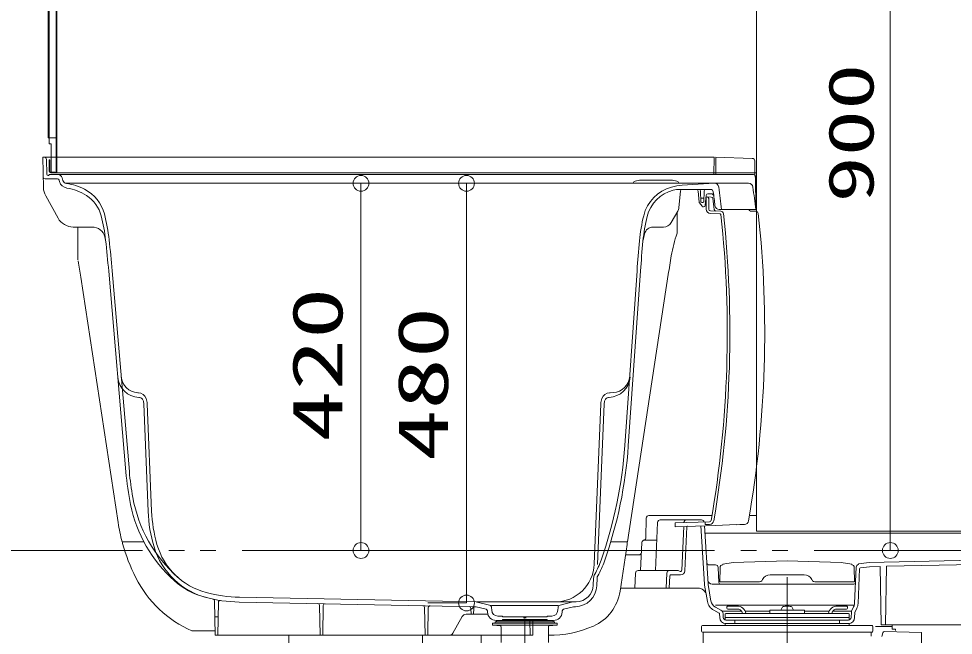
# Model space of a CAD drawing. Units: millimetres on the paper. Extents: x -305 to 305, y -152 to 152.
# Drawn here: x -249.38 to -213.76, y 27.86 to 51.37 of the extents above; entities that cross this region are included whole.
import ezdxf
from ezdxf.enums import TextEntityAlignment as Align

# ---------------------------------------------------------------- set-up
doc = ezdxf.new("R2010")
doc.units = ezdxf.units.MM
for name, pattern in [('DASHED2', [3, 2, -1]), ('LONG_CHAIN', [21, 18, -1, 1, -1]), ('LONG_DOUBLE_CHAIN', [21.8, 18, -1, 0.6, -0.6, 0.6, -1])]:
    doc.linetypes.add(name, pattern=pattern)
doc.layers.add('0-0_0', color=7, linetype='Continuous', lineweight=9)
doc.layers.add('0-1_VIEW0001', color=7, linetype='Continuous', lineweight=9)
doc.styles.add('ＭＳ ゴシック', font='')
doc.styles.get('ＭＳ ゴシック').set_extended_font_data('MS Gothic')

# ---------------------------------------------------------------- blocks, each defined once
blk = doc.blocks.new('_ORIGIN')
at = {"layer": '0-0_0'}
blk.add_line((0, 0), (-1, 0), dxfattribs=at)
blk.add_circle((0, 0), 0.5, dxfattribs=at)

msp = doc.modelspace()

# ---------------------------------------------------------------- linework, layer by layer
at = {"layer": '0-0_0'}
for p, q in [((-216.161, 31.691), (-216.161, 60.491)), ((-237.121, 45.091), (-236.336, 45.091)), ((-231.911, 45.091), (-232.314, 45.091)), ((-236.336, 31.691), (-236.336, 44.491)), ((-232.314, 29.691), (-232.314, 44.491)), ((-236.596, 31.091), (-236.336, 31.091)), ((-214.796, 31.091), (-216.161, 31.091)), ((-233.793, 29.091), (-232.314, 29.091))]:
    msp.add_line(p, q, dxfattribs=at)
at = {"layer": '0-1_VIEW0001'}
for p, q in [((-221.258, 97.758), (-221.258, 31.825)), ((-247.948, 97.358), (-247.948, 45.558)), ((-247.925, 97.358), (-247.925, 45.491)), ((-248.265, 53.225), (-248.265, 46.825)), ((-248.225, 53.225), (-248.225, 46.591)), ((-248.225, 46.825), (-248.265, 46.825)), ((-247.948, 46.825), (-248.225, 46.825)), ((-248.141, 46.591), (-248.225, 46.591)), ((-248.458, 46.091), (-222.875, 46.091)), ((-248.438, 44.925), (-248.458, 46.091)), ((-248.313, 45.441), (-248.323, 45.993)), ((-248.201, 45.991), (-248.201, 45.558)), ((-222.886, 45.425), (-222.875, 46.091)), ((-221.325, 45.425), (-221.325, 45.943)), ((-248.378, 45.258), (-247.903, 45.258)), ((-248.263, 45.391), (-248.241, 45.391)), ((-248.225, 45.408), (-248.215, 45.408)), ((-248.208, 45.425), (-221.369, 45.425)), ((-247.991, 45.491), (-248.158, 45.491)), ((-247.991, 45.515), (-248.141, 45.515)), ((-248.141, 45.491), (-221.258, 45.491)), ((-247.698, 45.202), (-247.725, 45.301)), ((-221.258, 45.058), (-221.325, 45.425)), ((-221.291, 44.091), (-221.303, 45.359)), ((-247.824, 45.154), (-247.838, 45.209)), ((-247.602, 45.091), (-221.562, 45.091)), ((-225.718, 45.209), (-225.888, 45.177)), ((-225.718, 45.209), (-224.465, 45.209)), ((-224.295, 45.177), (-224.465, 45.209)), ((-224.091, 45.016), (-222.872, 45.091)), ((-221.258, 43.911), (-221.258, 45.058)), ((-248.354, 44.612), (-247.884, 43.767)), ((-224.219, 44.165), (-224.163, 44.797)), ((-224.191, 44.858), (-223.008, 44.858)), ((-223.449, 44.378), (-223.486, 44.797)), ((-223.383, 44.391), (-223.39, 44.793)), ((-223.266, 44.391), (-223.259, 44.793)), ((-223.211, 44.252), (-223.178, 44.631)), ((-223.178, 44.575), (-222.987, 44.568)), ((-223.178, 44.575), (-223.178, 44.106)), ((-223.112, 44.691), (-222.987, 44.691)), ((-223.435, 44.342), (-223.336, 44.217)), ((-223.353, 44.525), (-223.297, 44.525)), ((-223.35, 44.358), (-223.3, 44.358)), ((-223.284, 44.191), (-223.278, 44.191)), ((-223.078, 44.507), (-223.078, 44.106)), ((-224.514, 43.591), (-224.262, 44.027)), ((-223.017, 43.939), (-222.649, 43.926)), ((-223.014, 44.039), (-222.617, 44.025)), ((-222.678, 44.091), (-222.591, 44.091)), ((-222.591, 44.091), (-221.291, 44.091)), ((-247.301, 43.425), (-246.584, 43.425)), ((-225.525, 43.169), (-225.584, 42.925)), ((-225.201, 43.425), (-224.803, 43.425)), ((-246.099, 43.046), (-246.068, 42.925)), ((-246.099, 43.046), (-246.068, 42.925)), ((-245.297, 34.088), (-245.953, 41.747)), ((-245.164, 34.1), (-245.82, 41.758)), ((-226.28, 35.091), (-225.813, 41.758)), ((-226.147, 35.082), (-225.68, 41.749)), ((-245.512, 38.166), (-245.512, 38.165)), ((-244.845, 37.109), (-244.82, 37.108)), ((-226.863, 37.108), (-226.838, 37.109)), ((-226.838, 37.109), (-226.725, 37.115)), ((-244.804, 36.924), (-244.776, 36.922)), ((-226.907, 36.922), (-226.879, 36.924)), ((-244.617, 36.68), (-244.45, 32.581)), ((-244.483, 36.685), (-244.317, 32.587)), ((-227.2, 36.685), (-227.448, 30.567)), ((-227.066, 36.68), (-227.315, 30.562)), ((-222.957, 32.425), (-225.36, 32.425)), ((-221.258, 32.425), (-221.531, 32.425)), ((-225.473, 31.585), (-225.46, 32.326)), ((-225.109, 30.325), (-225.029, 32.162)), ((-223.352, 32.258), (-224.93, 32.258)), ((-224.356, 32.141), (-223.052, 32.187)), ((-224.356, 31.996), (-224.356, 32.141)), ((-224.029, 32.152), (-224.029, 32.162)), ((-224.109, 30.339), (-224.036, 32.008)), ((-223.993, 30.317), (-223.92, 31.993)), ((-223.242, 29.808), (-223.378, 32.03)), ((-223.109, 29.816), (-223.244, 32.035)), ((-194.308, 31.758), (-223.228, 31.758)), ((-221.258, 31.825), (-194.358, 31.825)), ((-225.676, 30.325), (-225.629, 31.396)), ((-225.058, 31.491), (-225.529, 31.491)), ((-216.96, 30.635), (-194.646, 31.115)), ((-225.745, 30.925), (-226.251, 30.925)), ((-222.149, 30.628), (-220.091, 30.695)), ((-225.774, 30.325), (-224.24, 30.325)), ((-222.821, 30.541), (-223.059, 30.541)), ((-222.696, 29.872), (-222.721, 30.446)), ((-222.658, 29.891), (-222.648, 30.449)), ((-222.562, 30.546), (-222.55, 30.548)), ((-222.55, 30.575), (-222.149, 30.628)), ((-222.55, 30.575), (-222.55, 30.548)), ((-217.633, 30.575), (-217.633, 30.548)), ((-217.621, 30.546), (-217.633, 30.548)), ((-217.525, 29.891), (-217.534, 30.449)), ((-217.522, 29.08), (-217.462, 30.458)), ((-217.389, 29.074), (-217.331, 30.396)), ((-217.375, 30.579), (-216.96, 30.635)), ((-217.375, 30.579), (-217.375, 30.552)), ((-217.302, 30.428), (-216.948, 30.475)), ((-216.948, 30.475), (-216.544, 30.484)), ((-216.505, 28.258), (-216.544, 30.484)), ((-216.345, 28.258), (-216.306, 30.489)), ((-216.306, 30.489), (-210.862, 30.606)), ((-227.469, 30.042), (-227.481, 29.77)), ((-227.336, 30.036), (-227.348, 29.746)), ((-225.898, 29.658), (-225.874, 30.229)), ((-224.705, 29.658), (-224.68, 30.229)), ((-224.588, 29.658), (-224.568, 30.126)), ((-224.534, 30.158), (-224.159, 30.158)), ((-221.034, 29.991), (-221.063, 29.941)), ((-219.438, 30.158), (-220.745, 30.158)), ((-219.149, 29.991), (-219.12, 29.941)), ((-223.497, 29.658), (-226.444, 29.658)), ((-223.238, 29.776), (-223.126, 29.143)), ((-223.107, 29.799), (-222.995, 29.166)), ((-217.554, 29.808), (-222.951, 29.808)), ((-222.658, 29.891), (-221.149, 29.891)), ((-217.525, 29.891), (-219.034, 29.891)), ((-231.943, 29.128), (-240.97, 29.309)), ((-241.891, 27.858), (-241.914, 29.172)), ((-241.791, 27.858), (-241.769, 29.122)), ((-231.956, 28.945), (-240.974, 29.126)), ((-237.891, 27.858), (-237.911, 29)), ((-237.791, 27.858), (-237.772, 28.995)), ((-233.891, 27.858), (-233.91, 28.92)), ((-233.791, 27.858), (-233.773, 28.915)), ((-232.141, 28.658), (-232.145, 28.885)), ((-232.041, 28.658), (-232.038, 28.88)), ((-231.57, 28.853), (-231.941, 28.943)), ((-228.258, 29.128), (-231.925, 29.128)), ((-231.435, 29.009), (-231.907, 29.124)), ((-231.362, 28.991), (-228.82, 28.991)), ((-231.353, 28.812), (-231.359, 28.917)), ((-228.83, 28.812), (-228.824, 28.917)), ((-228.748, 29.009), (-228.258, 29.128)), ((-228.613, 28.853), (-228.241, 28.943)), ((-228.258, 29.128), (-228.133, 29.131)), ((-228.227, 28.945), (-228.164, 28.947)), ((-217.558, 29.008), (-222.826, 29.008)), ((-222.622, 28.82), (-222.826, 28.931)), ((-222.391, 28.935), (-222.391, 28.889)), ((-222.358, 28.968), (-221.978, 28.968)), ((-222.358, 28.856), (-221.936, 28.856)), ((-220.276, 28.923), (-220.333, 28.818)), ((-219.907, 28.923), (-219.85, 28.818)), ((-217.825, 28.856), (-218.247, 28.856)), ((-217.825, 28.968), (-218.205, 28.968)), ((-217.791, 28.935), (-217.791, 28.889)), ((-217.627, 28.807), (-217.558, 28.944)), ((-217.508, 28.746), (-217.439, 28.883)), ((-232.839, 27.941), (-232.473, 28.575)), ((-231.501, 28.658), (-232.329, 28.658)), ((-231.516, 28.741), (-231.519, 28.792)), ((-230.941, 28.591), (-231.12, 28.591)), ((-230.941, 28.591), (-230.941, 28.558)), ((-230.091, 28.558), (-230.941, 28.558)), ((-230.191, 28.558), (-230.091, 28.525)), ((-230.091, 28.558), (-229.241, 28.558)), ((-229.991, 28.558), (-230.091, 28.525)), ((-229.241, 28.591), (-229.063, 28.591)), ((-229.241, 28.591), (-229.241, 28.558)), ((-228.667, 28.741), (-228.664, 28.792)), ((-222.686, 28.703), (-222.89, 28.814)), ((-222.662, 28.531), (-222.668, 28.675)), ((-221.83, 28.775), (-222.539, 28.775)), ((-222.529, 28.537), (-222.535, 28.681)), ((-222.458, 28.658), (-222.458, 28.441)), ((-222.458, 28.541), (-217.725, 28.541)), ((-217.758, 28.691), (-222.425, 28.691)), ((-220.748, 28.775), (-221.688, 28.775)), ((-220.748, 28.801), (-220.748, 28.691)), ((-220.731, 28.818), (-219.451, 28.818)), ((-219.435, 28.801), (-219.435, 28.691)), ((-218.495, 28.775), (-219.435, 28.775)), ((-217.644, 28.775), (-218.353, 28.775)), ((-217.725, 28.658), (-217.725, 28.446)), ((-217.654, 28.537), (-217.645, 28.739)), ((-217.521, 28.531), (-217.512, 28.733)), ((-231.328, 28.272), (-231.328, 28.308)), ((-230.091, 28.325), (-231.311, 28.325)), ((-230.091, 28.241), (-231.308, 28.241)), ((-231.298, 28.239), (-231.022, 28.215)), ((-231.224, 28.351), (-231.224, 28.325)), ((-231.208, 28.368), (-230.091, 28.368)), ((-230.091, 28.425), (-231.183, 28.425)), ((-231.175, 28.425), (-230.091, 28.425)), ((-231.175, 28.368), (-231.175, 28.425)), ((-230.991, 27.59), (-230.991, 28.181)), ((-230.091, 28.458), (-230.941, 28.458)), ((-230.941, 28.458), (-230.941, 28.425)), ((-230.191, 28.458), (-230.091, 28.491)), ((-229.991, 28.458), (-230.091, 28.491)), ((-230.091, 28.425), (-229, 28.425)), ((-229.008, 28.425), (-230.091, 28.425)), ((-228.975, 28.368), (-230.091, 28.368)), ((-228.875, 28.241), (-230.091, 28.241)), ((-229.891, 27.858), (-229.901, 28.425)), ((-229.791, 27.858), (-229.782, 28.425)), ((-229.191, 28.181), (-229.191, 27.59)), ((-228.886, 28.239), (-229.161, 28.215)), ((-229.008, 28.368), (-229.008, 28.425)), ((-228.959, 28.351), (-228.959, 28.325)), ((-228.855, 28.308), (-228.855, 28.272)), ((-223.358, 28.015), (-223.358, 28.198)), ((-223.325, 28.231), (-216.858, 28.231)), ((-222.458, 28.308), (-222.458, 28.231)), ((-222.429, 28.441), (-217.754, 28.441)), ((-217.754, 28.308), (-222.429, 28.308)), ((-222.091, 28.441), (-222.091, 28.308)), ((-218.091, 28.441), (-218.091, 28.308)), ((-217.725, 28.308), (-217.725, 28.231)), ((-216.825, 28.015), (-216.825, 28.198)), ((-216.725, 28.191), (-216.091, 28.191)), ((-216.505, 28.258), (-195.038, 28.258)), ((-216.091, 28.258), (-216.091, 28.091)), ((-241.891, 27.858), (-229.791, 27.858)), ((-239.091, 27.858), (-241.52, 27.858)), ((-233.991, 27.858), (-231.758, 27.858)), ((-223.325, 27.981), (-216.858, 27.981)), ((-223.291, 27.981), (-223.291, 27.548)), ((-216.891, 27.981), (-216.891, 27.831)), ((-216.442, 27.95), (-216.478, 27.814)), ((-214.968, 27.971), (-216.376, 27.999)), ((-216.091, 28.091), (-215.958, 28.091)), ((-215.958, 28.091), (-215.958, 28.047)), ((-214.968, 27.971), (-215.015, 25.704))]:
    msp.add_line(p, q, dxfattribs=at)
at = {"layer": '0-1_VIEW0001', "color": 2}
for p, q in [((-224.284, 43.989), (-224.284, 43.185)), ((-247.125, 43.391), (-247.125, 42.171)), ((-247.02, 41.514), (-245.594, 32.154)), ((-224.622, 41.615), (-226.175, 31.425)), ((-245.442, 31.425), (-244.609, 31.425)), ((-245.425, 31.425), (-245.425, 31.361)), ((-226.816, 31.425), (-226.175, 31.425)), ((-226.191, 31.425), (-226.191, 31.316)), ((-226.191, 31.316), (-226.463, 29.535)), ((-242.782, 28.025), (-241.894, 28.025)), ((-239.091, 27.858), (-239.091, 27.191)), ((-233.991, 27.858), (-233.991, 27.525)), ((-231.758, 27.858), (-231.758, 27.191))]:
    msp.add_line(p, q, dxfattribs=at)
at = {"layer": '0-1_VIEW0001', "linetype": 'LONG_DOUBLE_CHAIN'}
msp.add_line((-284.464, 31.091), (-181.258, 31.091), dxfattribs=at)
at = {"layer": '0-1_VIEW0001', "linetype": 'LONG_CHAIN'}
for p, q in [((-220.091, 30.074), (-220.091, 23.927)), ((-230.091, 28.46), (-230.091, 26.294)), ((-220.091, 28.415), (-220.091, 28.136))]:
    msp.add_line(p, q, dxfattribs=at)
at = {"layer": '0-1_VIEW0001', "linetype": 'DASHED2'}
msp.add_line((-241.812, 28.558), (-241.871, 28.558), dxfattribs=at)
at = {"layer": '0-1_VIEW0001'}
for points in [[(-248.141, 46.591), (-248.141, 45.515), (-248.158, 45.515)], [(-248.201, 45.991), (-248.225, 45.991), (-248.225, 45.558)], [(-222.808, 45.425), (-222.808, 46.091), (-221.421, 46.043)], [(-221.485, 44.032), (-221.43, 44.03), (-221.317, 44.026), (-221.291, 44.025)], [(-224.356, 31.996), (-223.585, 32.023), (-222.813, 32.05), (-222.041, 32.077)], [(-223.211, 32.181), (-223.211, 32.081), (-223.048, 32.087)], [(-221.724, 32.087), (-221.74, 32.086), (-221.89, 32.081), (-222.041, 32.076)], [(-217.633, 30.575), (-218.034, 30.628), (-220.091, 30.695)], [(-230.091, 28.458), (-229.241, 28.458), (-229.241, 28.425)], [(-228.872, 28.325), (-228.959, 28.325), (-230.091, 28.325)]]:
    msp.add_lwpolyline(points, dxfattribs=at)
for centre, radius, start, end in [((-248.423, 45.991), 0.1, 1, 90), ((-221.425, 45.943), 0.1, 0, 88), ((-248.378, 45.325), 0.0667, 181, 270), ((-248.263, 45.441), 0.05, 181, 270), ((-248.241, 45.408), 0.0167, 270, 0), ((-248.158, 45.558), 0.0667, 180, 270), ((-248.208, 45.408), 0.0167, 90, 180), ((-248.158, 45.558), 0.0433, 180, 270), ((-247.991, 45.558), 0.0667, 270, 360), ((-247.991, 45.558), 0.0433, 270, 0), ((-247.991, 45.558), 0.0667, 270, 0), ((-247.903, 45.191), 0.0667, 15, 90), ((-247.886, 45.258), 0.167, 15, 90), ((-221.369, 45.358), 0.0667, 0.5, 90), ((-247.771, 44.936), 0.667, 181, 209.0747), ((-247.502, 45.24), 0.333, 195, 262.0407), ((-247.537, 45.245), 0.167, 195, 262.9947), ((-247.802, 43.094), 2, 62.1919, 82.9947), ((-247.802, 43.094), 1.833, 56.7709, 82.0407), ((-225.871, 45.091), 0.0867, 100.7843, 180), ((-224.102, 43.502), 1.5, 105.438, 166.32), ((-223.969, 43.02), 2, 93.5006, 105.438), ((-224.311, 45.091), 0.0867, 360, 79.2157), ((-222.862, 44.925), 0.167, 7.6008, 93.5006), ((-264.328, 39.391), 42, 6.4251, 7.6008), ((-221.562, 44.925), 0.167, 7.6008, 90), ((-263.028, 39.391), 42, 6.4251, 7.6008), ((-247.568, 43.537), 1.5, 14.8478, 62.1919), ((-247.528, 43.513), 1.333, 14.477, 56.7709), ((-224.102, 43.502), 1.367, 103.9307, 166.32), ((-224.191, 43.858), 1, 90, 103.9307), ((-224.097, 44.791), 0.0667, 90, 175), ((-223.553, 44.791), 0.0667, 5, 90), ((-223.457, 44.791), 0.0667, 1, 90), ((-223.353, 44.558), 0.0333, 181, 270), ((-223.297, 44.558), 0.0333, 270, 359), ((-223.193, 44.791), 0.0667, 90, 179), ((-223.112, 44.625), 0.0667, 90, 175), ((-223.145, 44.507), 0.0667, 0, 88), ((-223.008, 44.758), 0.1, 7.4002, 90), ((-222.987, 44.591), 0.1, 7.1692, 90), ((-222.989, 44.501), 0.0667, 7.0474, 88), ((-264.328, 39.391), 41.767, 6.6646, 7.4002), ((-223.383, 44.384), 0.0667, 185, 218.22), ((-223.35, 44.391), 0.0333, 181, 270), ((-223.284, 44.258), 0.0667, 218.22, 270), ((-223.3, 44.391), 0.0333, 270, 359), ((-223.278, 44.258), 0.0667, 270, 355), ((-264.325, 39.391), 41.717, 6.4686, 7.0474), ((-222.678, 44.258), 0.167, 186.6646, 270), ((-252.562, 42.213), 6.533, 6.2542, 14.477), ((-252.562, 42.213), 6.667, 6.2542, 14.8478), ((-219.082, 42.28), 6.667, 166.32, 174.6817), ((-219.082, 42.28), 6.533, 166.32, 174.6817), ((-224.551, 44.194), 0.333, 330, 355), ((-223.011, 44.106), 0.167, 180, 268), ((-223.011, 44.106), 0.0667, 180, 268), ((-264.325, 39.391), 41.95, 350.1872, 6.1652), ((-264.325, 39.391), 42.05, 350.1872, 6.2046), ((-222.807, 44.099), 0.0667, 186.4686, 268), ((-222.651, 43.893), 0.0333, 6.1652, 88), ((-222.621, 43.925), 0.1, 6.2046, 88), ((-262.841, 39.392), 41.894, 350.1495, 6.2274), ((-221.482, 44.099), 0.0667, 186.3501, 268.0082), ((-221.294, 43.925), 0.1, 6.2274, 88.0082), ((-247.301, 44.091), 0.667, 209.0747, 270), ((-224.803, 43.758), 0.333, 270, 330), ((-246.584, 42.925), 0.5, 14.0786, 90), ((-225.201, 43.091), 0.333, 90, 166.5099), ((-295.638, 37.492), 49.867, 4.8947, 6.2542), ((-295.638, 37.492), 50, 4.8947, 6.2542), ((-175.936, 38.264), 50, 174.6817, 175.9926), ((-175.936, 38.264), 49.867, 174.6817, 175.9926), ((-244.76, 37.773), 0.85, 184.8947, 267), ((-244.81, 37.775), 0.667, 184.8947, 267), ((-226.923, 37.773), 0.85, 273, 355.1053), ((-226.76, 37.781), 0.667, 273, 355.9926), ((-244.837, 36.775), 0.333, 20.5216, 87), ((-226.846, 36.775), 0.333, 93, 159.4784), ((-244.783, 36.772), 0.15, 17.3063, 87), ((-245.149, 36.658), 0.533, 2.3268, 17.3063), ((-245.149, 36.658), 0.667, 2.3268, 20.5216), ((-226.533, 36.658), 0.667, 159.4784, 177.6732), ((-226.533, 36.658), 0.533, 162.6936, 177.6732), ((-226.899, 36.772), 0.15, 93, 162.6936), ((-242.906, 36.256), 16.667, 340.6318, 355.9926), ((-242.906, 36.256), 16.8, 340.6318, 355.9926), ((-234.537, 35.01), 10.8, 184.8947, 191.5691), ((-234.537, 35.01), 10.667, 184.8947, 190.217), ((-239.892, 33.913), 5.333, 191.5691, 228.1155), ((-239.785, 34.064), 5.333, 190.217, 228.563), ((-238.988, 32.803), 5.467, 182.3268, 196.7241), ((-238.988, 32.803), 5.333, 182.3268, 196.0801), ((-225.36, 32.325), 0.1, 90, 179), ((-224.929, 32.158), 0.1, 90, 177.5), ((-223.929, 32.158), 0.1, 90, 177.5), ((-223.352, 32.158), 0.1, 12.4017, 90), ((-223.054, 32.253), 0.0667, 272, 350.1872), ((-223.054, 32.253), 0.167, 272, 350.1872), ((-221.729, 32.253), 0.167, 271.9918, 350.1495), ((-223.886, 31.991), 0.0333, 90, 177.5), ((-225.529, 31.391), 0.1, 90, 177.5), ((-225.573, 31.587), 0.1, 282.582, 359), ((-241.494, 32.05), 2.85, 196.7241, 256.3245), ((-241.55, 32.065), 2.667, 196.0801, 255.0751), ((-225.745, 31.025), 0.1, 270, 357.5), ((-230.327, 31.834), 3.333, 330.4925, 340.6318), ((-230.327, 31.834), 3.467, 330.4925, 340.6318), ((-228.947, 30.628), 1.5, 270, 357.6732), ((-225.774, 30.225), 0.1, 90, 177.572), ((-224.58, 30.225), 0.1, 90, 177.5), ((-224.24, 30.258), 0.0667, 45.5847, 90), ((-224.159, 30.341), 0.05, 225.5847, 357.5), ((-224.159, 30.325), 0.167, 270, 357.5), ((-223.059, 30.641), 0.1, 183.5, 270), ((-222.821, 30.441), 0.1, 2.5, 90), ((-222.548, 30.447), 0.1, 97.5947, 179), ((-217.634, 30.447), 0.1, 1, 82.4053), ((-217.362, 30.453), 0.1, 97.4224, 177.5), ((-217.298, 30.395), 0.0333, 97.5946, 177.5), ((-241.55, 32.065), 2.85, 228.1155, 255.0751), ((-227.136, 30.028), 0.333, 150.4925, 177.6732), ((-227.136, 30.028), 0.2, 150.4925, 177.6732), ((-224.534, 30.125), 0.0333, 90, 177.5), ((-222.951, 29.975), 0.167, 183.5, 270), ((-221.149, 29.991), 0.1, 270, 330), ((-220.745, 29.825), 0.333, 90, 150), ((-219.438, 29.825), 0.333, 30, 90), ((-219.034, 29.991), 0.1, 210, 270), ((-228.181, 29.78), 0.833, 271.1458, 357.6732), ((-228.147, 29.797), 0.667, 271.1458, 357.6732), ((-223.497, 29.325), 0.333, 10, 90), ((-222.942, 29.828), 0.3, 183.5, 190), ((-222.942, 29.828), 0.167, 183.5, 190), ((-222.629, 29.875), 0.0667, 182.5, 270), ((-217.554, 29.875), 0.0667, 270, 357.5), ((-240.863, 34.641), 5.517, 255.0751, 268.8542), ((-240.863, 34.641), 5.333, 255.0751, 268.8542), ((-241.981, 29.171), 0.0667, 1, 78.4527), ((-241.703, 29.121), 0.0667, 81.3541, 179), ((-237.978, 28.999), 0.0667, 1, 88.8542), ((-237.705, 28.994), 0.0667, 88.8542, 179), ((-233.977, 28.919), 0.0667, 1, 88.8542), ((-233.706, 28.914), 0.0667, 88.8542, 179), ((-232.212, 28.884), 0.0667, 1, 88.8542), ((-231.971, 28.879), 0.0667, 88.8542, 179), ((-231.957, 28.879), 0.0667, 76.3408, 88.8542), ((-231.946, 28.962), 0.167, 76.3408, 88.8542), ((-231.458, 28.912), 0.1, 3, 76.3408), ((-228.725, 28.912), 0.1, 103.6592, 177), ((-228.226, 28.879), 0.0667, 91.1458, 103.6592), ((-222.667, 29.224), 0.467, 190, 241.3948), ((-222.667, 29.224), 0.333, 190, 241.3948), ((-222.358, 28.935), 0.0333, 90, 180), ((-222.358, 28.935), 0.0333, 90, 183.1783), ((-222.358, 28.889), 0.0333, 180, 270), ((-221.993, 28.631), 0.337, 10.2645, 92.6002), ((-222.008, 28.651), 0.217, 10.6387, 70.6067), ((-220.242, 28.923), 0.0333, 98.9864, 180), ((-220.091, 27.968), 1, 90, 98.9864), ((-220.091, 27.968), 1, 81.0136, 90), ((-219.94, 28.923), 0.0333, 0, 81.0136), ((-218.19, 28.631), 0.337, 87.3998, 169.7354), ((-218.175, 28.651), 0.217, 109.3933, 169.3613), ((-217.825, 28.935), 0.0333, 0, 90), ((-217.825, 28.935), 0.0333, 356.8217, 90), ((-217.825, 28.889), 0.0333, 270, 0), ((-217.855, 29.095), 0.333, 333.0758, 357.5), ((-217.855, 29.095), 0.467, 333.0758, 357.5), ((-232.329, 28.491), 0.167, 90, 150), ((-231.585, 28.788), 0.0667, 3, 76.3408), ((-231.183, 28.758), 0.333, 183, 270), ((-231.12, 28.825), 0.233, 183, 270), ((-229.063, 28.825), 0.233, 270, 357), ((-229, 28.758), 0.333, 270, 357), ((-228.597, 28.788), 0.0667, 103.6592, 177), ((-222.702, 28.673), 0.0333, 2.5, 61.3948), ((-222.429, 28.541), 0.233, 182.5, 270), ((-222.702, 28.673), 0.167, 2.5, 61.3948), ((-222.429, 28.541), 0.1, 182.5, 270), ((-222.425, 28.658), 0.0333, 90, 180), ((-220.731, 28.801), 0.0167, 90, 180), ((-220.731, 28.801), 0.0167, 90, 180), ((-219.451, 28.801), 0.0167, 0, 90), ((-219.451, 28.801), 0.0167, 0, 90), ((-217.758, 28.658), 0.0333, 0, 90), ((-217.754, 28.541), 0.1, 270, 357.5), ((-217.754, 28.541), 0.233, 270, 357.5), ((-217.479, 28.731), 0.167, 153.0758, 177.5), ((-217.479, 28.731), 0.0333, 153.0758, 177.5), ((-231.311, 28.308), 0.0167, 90, 180), ((-231.295, 28.272), 0.0333, 180, 265), ((-231.208, 28.351), 0.0167, 90, 180), ((-231.025, 28.181), 0.0333, 0, 85), ((-229.158, 28.181), 0.0333, 95, 180), ((-228.975, 28.351), 0.0167, 0, 90), ((-228.889, 28.272), 0.0333, 275, 0), ((-228.872, 28.308), 0.0167, 0, 90), ((-223.325, 28.198), 0.0333, 90, 180), ((-216.858, 28.198), 0.0333, 360, 90), ((-232.983, 28.025), 0.167, 270, 330), ((-223.325, 28.015), 0.0333, 180, 270), ((-216.858, 28.015), 0.0333, 270, 360), ((-216.377, 27.933), 0.0667, 88.8333, 165)]:
    msp.add_arc(centre, radius, start, end, dxfattribs=at)
at = {"layer": '0-1_VIEW0001', "color": 2}
for centre, radius, start, end in [((-219.577, 41.499), 5, 160.2916, 170.4948), ((-294.851, 34.225), 48.383, 8.6653, 9.4027), ((-176.132, 34.225), 49.05, 170.4948, 171.3347), ((-238.723, 33.202), 6.95, 188.6653, 194.8123), ((-238.723, 33.202), 6.95, 195.3564, 206.9399), ((-240.996, 32.046), 4.4, 206.9399, 246.061), ((-228.176, 29.796), 1.733, 293.6959, 351.3347), ((-229.154, 32.025), 4.167, 269.489, 293.6959)]:
    msp.add_arc(centre, radius, start, end, dxfattribs=at)
at = {"layer": '0-1_VIEW0001', "linetype": 'DASHED2'}
for centre, start, end in [((-241.871, 28.591), 181, 270), ((-241.812, 28.591), 270, 359)]:
    msp.add_arc(centre, 0.0333, start, end, dxfattribs=at)

# ---------------------------------------------------------------- block references
at = {"layer": '0-0_0', "xscale": 0.6, "yscale": 0.6}
for p, rotation in [((-236.336, 45.091), 90), ((-232.314, 45.091), 90), ((-236.336, 31.091), 270), ((-216.161, 31.091), 270), ((-232.314, 29.091), 270)]:
    msp.add_blockref('_ORIGIN', p, dxfattribs=dict(at, rotation=rotation))

# ---------------------------------------------------------------- texts
at = {"layer": '0-0_0', "style": 'ＭＳ ゴシック', "width": 1.5}
for s, height, p in [('900', 1.732, (-216.278, 44.354)), ('420', 1.921, (-236.466, 35.235)), ('480', 1.921, (-232.444, 34.502))]:
    msp.add_text(s, height=height, rotation=90, dxfattribs=at).set_placement(p, align=Align.BOTTOM_LEFT)

doc.saveas('drawing.dxf')
